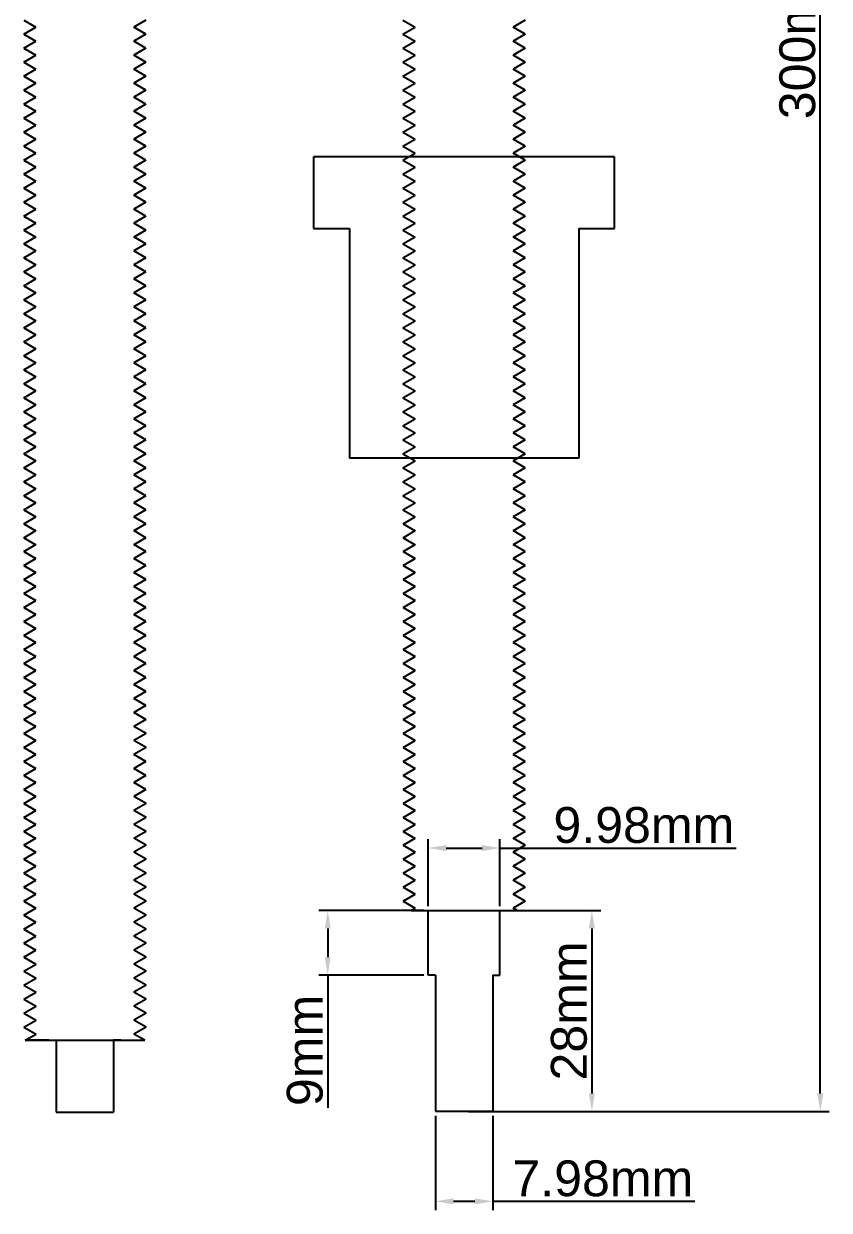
# Model space of a CAD drawing. Header units: centimetres. Extents: x 6534 to 31506, y 42826 to 109107.
# Drawn here: x 14798.3 to 14910.6, y 48468.5 to 48633.9 of the extents above; entities that cross this region are included whole.
import ezdxf

# ---------------------------------------------------------------- set-up
doc = ezdxf.new("R2010")
doc.units = ezdxf.units.CM
doc.header["$LTSCALE"] = 0.5
doc.styles.get("Standard").update_dxf_attribs({"font": 'arial.ttf'})
doc.dimstyles.new('Copia de ISO-25', dxfattribs={"dimtxt": 5, "dimasz": 2.5, "dimexe": 1.25, "dimexo": 0.625, "dimtad": 1, "dimtxsty": 'Standard', "dimcen": 2.5, "dimclrd": 1, "dimclre": 1, "dimadec": 0, "dimazin": 0, "dimtfac": 1, "dimtmove": 0, "dimatfit": 3, "dimfxl": 1, "dimarcsym": 0})

# ---------------------------------------------------------------- blocks, each defined once
blk = doc.blocks.new('*D520')
at = {"color": 1, "lineweight": -2, "transparency": 16777216}
for p, q in [((14854.69, 48510.91), (14854.69, 48520.25)), ((14864.69, 48510.91), (14864.69, 48520.25)), ((14857.19, 48519), (14862.19, 48519)), ((14864.69, 48519), (14897.63, 48519))]:
    blk.add_line(p, q, dxfattribs=at)
at = {"color": 1, "transparency": 16777216}
for points in [[(14857.19, 48519.42), (14857.19, 48518.58), (14854.69, 48519)], [(14862.19, 48519.42), (14862.19, 48518.58), (14864.69, 48519)]]:
    blk.add_solid(points, dxfattribs=at)
at = {"layer": 'Defpoints', "color": 0, "transparency": 16777216}
for p in [(14864.69, 48519), (14854.69, 48510.28), (14864.69, 48510.28)]:
    blk.add_point(p, dxfattribs=at)
at = {"color": 0, "transparency": 16777216, "insert": (14884.76, 48522.18), "char_height": 5, "attachment_point": 5}
blk.add_mtext('9.98mm', dxfattribs=at)
blk = doc.blocks.new('*D521')
at = {"color": 1, "lineweight": -2, "transparency": 16777216}
for p, q in [((14854.06, 48510.28), (14839.42, 48510.28)), ((14840.67, 48507.78), (14840.67, 48503.78)), ((14854.06, 48501.28), (14839.42, 48501.28)), ((14840.67, 48501.28), (14840.67, 48482.75))]:
    blk.add_line(p, q, dxfattribs=at)
at = {"color": 1, "transparency": 16777216}
for points in [[(14840.25, 48507.78), (14841.08, 48507.78), (14840.67, 48510.28)], [(14840.25, 48503.78), (14841.08, 48503.78), (14840.67, 48501.28)]]:
    blk.add_solid(points, dxfattribs=at)
at = {"layer": 'Defpoints', "color": 0, "transparency": 16777216}
for p in [(14854.69, 48510.28), (14840.67, 48501.28), (14854.69, 48501.28)]:
    blk.add_point(p, dxfattribs=at)
at = {"color": 0, "transparency": 16777216, "insert": (14837.49, 48490.77), "char_height": 5, "attachment_point": 5, "rotation": 90}
blk.add_mtext('9mm', dxfattribs=at)
blk = doc.blocks.new('*D522')
at = {"color": 1, "lineweight": -2, "transparency": 16777216}
for p, q in [((14865.31, 48510.28), (14878.76, 48510.28)), ((14877.51, 48507.78), (14877.51, 48484.78)), ((14864.31, 48482.28), (14878.76, 48482.28))]:
    blk.add_line(p, q, dxfattribs=at)
at = {"color": 1, "transparency": 16777216}
for points in [[(14877.09, 48507.78), (14877.93, 48507.78), (14877.51, 48510.28)], [(14877.09, 48484.78), (14877.93, 48484.78), (14877.51, 48482.28)]]:
    blk.add_solid(points, dxfattribs=at)
at = {"layer": 'Defpoints', "color": 0, "transparency": 16777216}
for p in [(14864.69, 48510.28), (14863.69, 48482.28), (14877.51, 48482.28)]:
    blk.add_point(p, dxfattribs=at)
at = {"color": 0, "transparency": 16777216, "insert": (14874.33, 48496.28), "char_height": 5, "attachment_point": 5, "rotation": 90}
blk.add_mtext('28mm', dxfattribs=at)
blk = doc.blocks.new('*D523')
at = {"color": 1, "lineweight": -2, "transparency": 16777216}
for p, q in [((14855.69, 48481.66), (14855.69, 48468.49)), ((14863.69, 48481.66), (14863.69, 48468.49)), ((14858.19, 48469.74), (14861.19, 48469.74)), ((14863.69, 48469.74), (14891.89, 48469.74))]:
    blk.add_line(p, q, dxfattribs=at)
at = {"color": 1, "transparency": 16777216}
for points in [[(14858.19, 48470.15), (14858.19, 48469.32), (14855.69, 48469.74)], [(14861.19, 48470.15), (14861.19, 48469.32), (14863.69, 48469.74)]]:
    blk.add_solid(points, dxfattribs=at)
at = {"layer": 'Defpoints', "color": 0, "transparency": 16777216}
for p in [(14855.69, 48482.28), (14863.69, 48482.28), (14863.69, 48469.74)]:
    blk.add_point(p, dxfattribs=at)
at = {"color": 0, "transparency": 16777216, "insert": (14879.04, 48472.91), "char_height": 5, "attachment_point": 5}
blk.add_mtext('7.98mm', dxfattribs=at)
blk = doc.blocks.new('*D525')
at = {"color": 1, "lineweight": -2, "transparency": 16777216}
for p, q in [((14864.31, 48782.28), (14910.62, 48782.28)), ((14909.37, 48484.78), (14909.37, 48779.78)), ((14860.31, 48482.28), (14910.62, 48482.28))]:
    blk.add_line(p, q, dxfattribs=at)
at = {"color": 1, "transparency": 16777216}
for points in [[(14908.96, 48779.78), (14909.79, 48779.78), (14909.37, 48782.28)], [(14908.96, 48484.78), (14909.79, 48484.78), (14909.37, 48482.28)]]:
    blk.add_solid(points, dxfattribs=at)
at = {"layer": 'Defpoints', "color": 0, "transparency": 16777216}
for p in [(14863.69, 48782.28), (14909.37, 48782.28), (14859.69, 48482.28)]:
    blk.add_point(p, dxfattribs=at)
at = {"color": 0, "transparency": 16777216, "insert": (14906.19, 48632.28), "char_height": 5, "attachment_point": 5, "rotation": 90}
blk.add_mtext('300mm', dxfattribs=at)

msp = doc.modelspace()

# ---------------------------------------------------------------- linework, layer by layer
for p, q in [((14798.264, 48634.431), (14799.956, 48633.455)), ((14798.264, 48632.481), (14799.956, 48633.458)), ((14815.314, 48634.431), (14813.622, 48633.455)), ((14815.314, 48632.481), (14813.622, 48633.458)), ((14851.163, 48634.431), (14852.856, 48633.455)), ((14851.163, 48632.481), (14852.856, 48633.458)), ((14868.213, 48634.431), (14866.521, 48633.455)), ((14868.213, 48632.481), (14866.521, 48633.458)), ((14798.264, 48632.481), (14799.956, 48631.505)), ((14815.314, 48632.481), (14813.622, 48631.505)), ((14851.163, 48632.481), (14852.856, 48631.505)), ((14868.213, 48632.481), (14866.521, 48631.505)), ((14798.264, 48630.531), (14799.956, 48631.508)), ((14798.264, 48630.531), (14799.956, 48629.555)), ((14815.314, 48630.531), (14813.622, 48631.508)), ((14815.314, 48630.531), (14813.622, 48629.555)), ((14851.163, 48630.531), (14852.856, 48631.508)), ((14851.163, 48630.531), (14852.856, 48629.555)), ((14868.213, 48630.531), (14866.521, 48631.508)), ((14868.213, 48630.531), (14866.521, 48629.555)), ((14798.264, 48628.581), (14799.956, 48629.558)), ((14798.264, 48628.581), (14799.956, 48627.605)), ((14815.314, 48628.581), (14813.622, 48629.558)), ((14815.314, 48628.581), (14813.622, 48627.605)), ((14851.163, 48628.581), (14852.856, 48629.558)), ((14851.163, 48628.581), (14852.856, 48627.605)), ((14868.213, 48628.581), (14866.521, 48629.558)), ((14868.213, 48628.581), (14866.521, 48627.605)), ((14798.264, 48626.631), (14799.956, 48627.608)), ((14815.314, 48626.631), (14813.622, 48627.608)), ((14851.163, 48626.631), (14852.856, 48627.608)), ((14868.213, 48626.631), (14866.521, 48627.608)), ((14798.264, 48626.631), (14799.956, 48625.655)), ((14798.264, 48624.681), (14799.956, 48625.658)), ((14815.314, 48626.631), (14813.622, 48625.655)), ((14815.314, 48624.681), (14813.622, 48625.658)), ((14851.163, 48626.631), (14852.856, 48625.655)), ((14851.163, 48624.681), (14852.856, 48625.658)), ((14868.213, 48626.631), (14866.521, 48625.655)), ((14868.213, 48624.681), (14866.521, 48625.658)), ((14798.264, 48624.681), (14799.956, 48623.705)), ((14798.264, 48622.731), (14799.956, 48623.708)), ((14815.314, 48624.681), (14813.622, 48623.705)), ((14815.314, 48622.731), (14813.622, 48623.708)), ((14851.163, 48624.681), (14852.856, 48623.705)), ((14851.163, 48622.731), (14852.856, 48623.708)), ((14868.213, 48624.681), (14866.521, 48623.705)), ((14868.213, 48622.731), (14866.521, 48623.708)), ((14798.264, 48622.731), (14799.956, 48621.755)), ((14815.314, 48622.731), (14813.622, 48621.755)), ((14851.163, 48622.731), (14852.856, 48621.755)), ((14868.213, 48622.731), (14866.521, 48621.755)), ((14798.264, 48620.781), (14799.956, 48621.758)), ((14798.264, 48620.781), (14799.956, 48619.805)), ((14798.265, 48620.78), (14799.957, 48619.803)), ((14815.314, 48620.781), (14813.622, 48621.758)), ((14815.314, 48620.781), (14813.622, 48619.805)), ((14815.315, 48620.78), (14813.623, 48619.803)), ((14851.163, 48620.781), (14852.856, 48621.758)), ((14851.163, 48620.781), (14852.856, 48619.805)), ((14851.165, 48620.78), (14852.857, 48619.803)), ((14868.213, 48620.781), (14866.521, 48621.758)), ((14868.213, 48620.781), (14866.521, 48619.805)), ((14868.215, 48620.78), (14866.523, 48619.803)), ((14798.265, 48618.83), (14799.957, 48619.806)), ((14798.265, 48618.83), (14799.957, 48617.853)), ((14815.315, 48618.83), (14813.623, 48619.806)), ((14815.315, 48618.83), (14813.623, 48617.853)), ((14851.165, 48618.83), (14852.857, 48619.806)), ((14851.165, 48618.83), (14852.857, 48617.853)), ((14868.215, 48618.83), (14866.523, 48619.806)), ((14868.215, 48618.83), (14866.523, 48617.853)), ((14798.265, 48616.88), (14799.957, 48617.856)), ((14815.315, 48616.88), (14813.623, 48617.856)), ((14851.165, 48616.88), (14852.857, 48617.856)), ((14868.215, 48616.88), (14866.523, 48617.856)), ((14798.265, 48616.88), (14799.957, 48615.903)), ((14798.265, 48614.93), (14799.957, 48615.906)), ((14815.315, 48616.88), (14813.623, 48615.903)), ((14815.315, 48614.93), (14813.623, 48615.906)), ((14880.685, 48615.378), (14838.685, 48615.378)), ((14838.685, 48615.378), (14838.685, 48605.378)), ((14851.165, 48616.88), (14852.857, 48615.903)), ((14851.165, 48614.93), (14852.857, 48615.906)), ((14868.215, 48616.88), (14866.523, 48615.903)), ((14868.215, 48614.93), (14866.523, 48615.906)), ((14880.685, 48605.378), (14880.685, 48615.378)), ((14798.265, 48614.93), (14799.957, 48613.953)), ((14798.265, 48612.98), (14799.957, 48613.956)), ((14815.315, 48614.93), (14813.623, 48613.953)), ((14815.315, 48612.98), (14813.623, 48613.956)), ((14851.165, 48614.93), (14852.857, 48613.953)), ((14851.165, 48612.98), (14852.857, 48613.956)), ((14868.215, 48614.93), (14866.523, 48613.953)), ((14868.215, 48612.98), (14866.523, 48613.956)), ((14798.265, 48612.98), (14799.957, 48612.003)), ((14798.265, 48611.03), (14799.957, 48612.006)), ((14815.315, 48612.98), (14813.623, 48612.003)), ((14815.315, 48611.03), (14813.623, 48612.006)), ((14851.165, 48612.98), (14852.857, 48612.003)), ((14851.165, 48611.03), (14852.857, 48612.006)), ((14868.215, 48612.98), (14866.523, 48612.003)), ((14868.215, 48611.03), (14866.523, 48612.006)), ((14798.265, 48611.03), (14799.957, 48610.053)), ((14815.315, 48611.03), (14813.623, 48610.053)), ((14851.165, 48611.03), (14852.857, 48610.053)), ((14868.215, 48611.03), (14866.523, 48610.053)), ((14798.265, 48609.08), (14799.957, 48610.056)), ((14798.265, 48609.08), (14799.957, 48608.103)), ((14815.315, 48609.08), (14813.623, 48610.056)), ((14815.315, 48609.08), (14813.623, 48608.103)), ((14851.165, 48609.08), (14852.857, 48610.056)), ((14851.165, 48609.08), (14852.857, 48608.103)), ((14868.215, 48609.08), (14866.523, 48610.056)), ((14868.215, 48609.08), (14866.523, 48608.103)), ((14798.265, 48607.13), (14799.957, 48608.106)), ((14798.265, 48607.13), (14799.957, 48606.153)), ((14815.315, 48607.13), (14813.623, 48608.106)), ((14815.315, 48607.13), (14813.623, 48606.153)), ((14851.165, 48607.13), (14852.857, 48608.106)), ((14851.165, 48607.13), (14852.857, 48606.153)), ((14868.215, 48607.13), (14866.523, 48608.106)), ((14868.215, 48607.13), (14866.523, 48606.153)), ((14798.265, 48605.18), (14799.957, 48606.156)), ((14815.315, 48605.18), (14813.623, 48606.156)), ((14838.685, 48605.378), (14843.685, 48605.378)), ((14843.685, 48605.378), (14843.685, 48573.378)), ((14851.165, 48605.18), (14852.857, 48606.156)), ((14868.215, 48605.18), (14866.523, 48606.156)), ((14875.685, 48605.378), (14875.685, 48573.378)), ((14875.685, 48605.378), (14880.685, 48605.378)), ((14798.265, 48605.18), (14799.957, 48604.203)), ((14798.265, 48603.23), (14799.957, 48604.206)), ((14815.315, 48605.18), (14813.623, 48604.203)), ((14815.315, 48603.23), (14813.623, 48604.206)), ((14851.165, 48605.18), (14852.857, 48604.203)), ((14851.165, 48603.23), (14852.857, 48604.206)), ((14868.215, 48605.18), (14866.523, 48604.203)), ((14868.215, 48603.23), (14866.523, 48604.206)), ((14798.265, 48603.23), (14799.957, 48602.253)), ((14798.265, 48601.28), (14799.957, 48602.256)), ((14815.315, 48603.23), (14813.623, 48602.253)), ((14815.315, 48601.28), (14813.623, 48602.256)), ((14851.165, 48603.23), (14852.857, 48602.253)), ((14851.165, 48601.28), (14852.857, 48602.256)), ((14868.215, 48603.23), (14866.523, 48602.253)), ((14868.215, 48601.28), (14866.523, 48602.256)), ((14798.265, 48601.28), (14799.957, 48600.303)), ((14815.315, 48601.28), (14813.623, 48600.303)), ((14851.165, 48601.28), (14852.857, 48600.303)), ((14868.215, 48601.28), (14866.523, 48600.303)), ((14798.265, 48599.33), (14799.957, 48600.306)), ((14798.265, 48599.33), (14799.957, 48598.353)), ((14815.315, 48599.33), (14813.623, 48600.306)), ((14815.315, 48599.33), (14813.623, 48598.353)), ((14851.165, 48599.33), (14852.857, 48600.306)), ((14851.165, 48599.33), (14852.857, 48598.353)), ((14868.215, 48599.33), (14866.523, 48600.306)), ((14868.215, 48599.33), (14866.523, 48598.353)), ((14798.265, 48597.38), (14799.957, 48598.356)), ((14798.265, 48597.38), (14799.957, 48596.403)), ((14815.315, 48597.38), (14813.623, 48598.356)), ((14815.315, 48597.38), (14813.623, 48596.403)), ((14851.165, 48597.38), (14852.857, 48598.356)), ((14851.165, 48597.38), (14852.857, 48596.403)), ((14868.215, 48597.38), (14866.523, 48598.356)), ((14868.215, 48597.38), (14866.523, 48596.403)), ((14798.265, 48595.43), (14799.957, 48596.406)), ((14798.265, 48595.43), (14799.957, 48594.453)), ((14815.315, 48595.43), (14813.623, 48596.406)), ((14815.315, 48595.43), (14813.623, 48594.453)), ((14851.165, 48595.43), (14852.857, 48596.406)), ((14851.165, 48595.43), (14852.857, 48594.453)), ((14868.215, 48595.43), (14866.523, 48596.406)), ((14868.215, 48595.43), (14866.523, 48594.453)), ((14798.265, 48593.48), (14799.957, 48594.456)), ((14815.315, 48593.48), (14813.623, 48594.456)), ((14851.165, 48593.48), (14852.857, 48594.456)), ((14868.215, 48593.48), (14866.523, 48594.456)), ((14798.265, 48593.48), (14799.957, 48592.503)), ((14798.265, 48591.53), (14799.957, 48592.506)), ((14815.315, 48593.48), (14813.623, 48592.503)), ((14815.315, 48591.53), (14813.623, 48592.506)), ((14851.165, 48593.48), (14852.857, 48592.503)), ((14851.165, 48591.53), (14852.857, 48592.506)), ((14868.215, 48593.48), (14866.523, 48592.503)), ((14868.215, 48591.53), (14866.523, 48592.506)), ((14798.265, 48591.53), (14799.957, 48590.553)), ((14798.265, 48589.58), (14799.957, 48590.556)), ((14815.315, 48591.53), (14813.623, 48590.553)), ((14815.315, 48589.58), (14813.623, 48590.556)), ((14851.165, 48591.53), (14852.857, 48590.553)), ((14851.165, 48589.58), (14852.857, 48590.556)), ((14868.215, 48591.53), (14866.523, 48590.553)), ((14868.215, 48589.58), (14866.523, 48590.556)), ((14798.265, 48589.58), (14799.957, 48588.603)), ((14815.315, 48589.58), (14813.623, 48588.603)), ((14851.165, 48589.58), (14852.857, 48588.603)), ((14868.215, 48589.58), (14866.523, 48588.603)), ((14798.265, 48587.63), (14799.957, 48588.606)), ((14798.265, 48587.63), (14799.957, 48586.653)), ((14815.315, 48587.63), (14813.623, 48588.606)), ((14815.315, 48587.63), (14813.623, 48586.653)), ((14851.165, 48587.63), (14852.857, 48588.606)), ((14851.165, 48587.63), (14852.857, 48586.653)), ((14868.215, 48587.63), (14866.523, 48588.606)), ((14868.215, 48587.63), (14866.523, 48586.653)), ((14798.265, 48585.68), (14799.957, 48586.656)), ((14798.265, 48585.68), (14799.957, 48584.703)), ((14815.315, 48585.68), (14813.623, 48586.656)), ((14815.315, 48585.68), (14813.623, 48584.703)), ((14851.165, 48585.68), (14852.857, 48586.656)), ((14851.165, 48585.68), (14852.857, 48584.703)), ((14868.215, 48585.68), (14866.523, 48586.656)), ((14868.215, 48585.68), (14866.523, 48584.703)), ((14798.265, 48583.73), (14799.957, 48584.706)), ((14815.315, 48583.73), (14813.623, 48584.706)), ((14851.165, 48583.73), (14852.857, 48584.706)), ((14868.215, 48583.73), (14866.523, 48584.706)), ((14798.265, 48583.73), (14799.957, 48582.753)), ((14798.265, 48581.78), (14799.957, 48582.756)), ((14815.315, 48583.73), (14813.623, 48582.753)), ((14815.315, 48581.78), (14813.623, 48582.756)), ((14851.165, 48583.73), (14852.857, 48582.753)), ((14851.165, 48581.78), (14852.857, 48582.756)), ((14868.215, 48583.73), (14866.523, 48582.753)), ((14868.215, 48581.78), (14866.523, 48582.756)), ((14798.265, 48581.78), (14799.957, 48580.803)), ((14798.265, 48579.83), (14799.957, 48580.806)), ((14815.315, 48581.78), (14813.623, 48580.803)), ((14815.315, 48579.83), (14813.623, 48580.806)), ((14851.165, 48581.78), (14852.857, 48580.803)), ((14851.165, 48579.83), (14852.857, 48580.806)), ((14868.215, 48581.78), (14866.523, 48580.803)), ((14868.215, 48579.83), (14866.523, 48580.806)), ((14798.265, 48579.83), (14799.957, 48578.853)), ((14798.265, 48577.88), (14799.957, 48578.856)), ((14815.315, 48579.83), (14813.623, 48578.853)), ((14815.315, 48577.88), (14813.623, 48578.856)), ((14851.165, 48579.83), (14852.857, 48578.853)), ((14851.165, 48577.88), (14852.857, 48578.856)), ((14868.215, 48579.83), (14866.523, 48578.853)), ((14868.215, 48577.88), (14866.523, 48578.856)), ((14798.265, 48577.88), (14799.957, 48576.903)), ((14815.315, 48577.88), (14813.623, 48576.903)), ((14851.165, 48577.88), (14852.857, 48576.903)), ((14868.215, 48577.88), (14866.523, 48576.903)), ((14798.265, 48575.93), (14799.957, 48576.906)), ((14798.265, 48575.93), (14799.957, 48574.953)), ((14815.315, 48575.93), (14813.623, 48576.906)), ((14815.315, 48575.93), (14813.623, 48574.953)), ((14851.165, 48575.93), (14852.857, 48576.906)), ((14851.165, 48575.93), (14852.857, 48574.953)), ((14868.215, 48575.93), (14866.523, 48576.906)), ((14868.215, 48575.93), (14866.523, 48574.953)), ((14798.265, 48573.98), (14799.957, 48574.956)), ((14798.265, 48573.98), (14799.957, 48573.003)), ((14815.315, 48573.98), (14813.623, 48574.956)), ((14815.315, 48573.98), (14813.623, 48573.003)), ((14851.165, 48573.98), (14852.857, 48574.956)), ((14851.165, 48573.98), (14852.857, 48573.003)), ((14868.215, 48573.98), (14866.523, 48574.956)), ((14868.215, 48573.98), (14866.523, 48573.003)), ((14798.265, 48572.03), (14799.957, 48573.006)), ((14815.315, 48572.03), (14813.623, 48573.006)), ((14875.685, 48573.378), (14843.685, 48573.378)), ((14851.165, 48572.03), (14852.857, 48573.006)), ((14868.215, 48572.03), (14866.523, 48573.006)), ((14798.265, 48572.03), (14799.957, 48571.053)), ((14798.265, 48570.08), (14799.957, 48571.056)), ((14815.315, 48572.03), (14813.623, 48571.053)), ((14815.315, 48570.08), (14813.623, 48571.056)), ((14851.165, 48572.03), (14852.857, 48571.053)), ((14851.165, 48570.08), (14852.857, 48571.056)), ((14868.215, 48572.03), (14866.523, 48571.053)), ((14868.215, 48570.08), (14866.523, 48571.056)), ((14798.265, 48570.08), (14799.957, 48569.103)), ((14798.265, 48568.13), (14799.957, 48569.106)), ((14815.315, 48570.08), (14813.623, 48569.103)), ((14815.315, 48568.13), (14813.623, 48569.106)), ((14851.165, 48570.08), (14852.857, 48569.103)), ((14851.165, 48568.13), (14852.857, 48569.106)), ((14868.215, 48570.08), (14866.523, 48569.103)), ((14868.215, 48568.13), (14866.523, 48569.106)), ((14798.265, 48568.13), (14799.957, 48567.153)), ((14815.315, 48568.13), (14813.623, 48567.153)), ((14851.165, 48568.13), (14852.857, 48567.153)), ((14868.215, 48568.13), (14866.523, 48567.153)), ((14798.265, 48566.18), (14799.957, 48567.156)), ((14798.265, 48566.18), (14799.957, 48565.203)), ((14815.315, 48566.18), (14813.623, 48567.156)), ((14815.315, 48566.18), (14813.623, 48565.203)), ((14851.165, 48566.18), (14852.857, 48567.156)), ((14851.165, 48566.18), (14852.857, 48565.203)), ((14868.215, 48566.18), (14866.523, 48567.156)), ((14868.215, 48566.18), (14866.523, 48565.203)), ((14798.268, 48564.228), (14799.96, 48565.205)), ((14798.268, 48564.228), (14799.96, 48563.251)), ((14815.312, 48564.228), (14813.62, 48565.205)), ((14815.312, 48564.228), (14813.62, 48563.251)), ((14851.168, 48564.228), (14852.86, 48565.205)), ((14851.168, 48564.228), (14852.86, 48563.251)), ((14868.211, 48564.228), (14866.519, 48565.205)), ((14868.211, 48564.228), (14866.519, 48563.251)), ((14798.268, 48562.278), (14799.96, 48563.255)), ((14815.312, 48562.278), (14813.62, 48563.255)), ((14851.168, 48562.278), (14852.86, 48563.255)), ((14868.211, 48562.278), (14866.519, 48563.255)), ((14798.268, 48562.278), (14799.96, 48561.301)), ((14798.268, 48560.328), (14799.96, 48561.305)), ((14815.312, 48562.278), (14813.62, 48561.301)), ((14815.312, 48560.328), (14813.62, 48561.305)), ((14851.168, 48562.278), (14852.86, 48561.301)), ((14851.168, 48560.328), (14852.86, 48561.305)), ((14868.211, 48562.278), (14866.519, 48561.301)), ((14868.211, 48560.328), (14866.519, 48561.305)), ((14798.268, 48560.328), (14799.96, 48559.351)), ((14798.268, 48558.378), (14799.96, 48559.355)), ((14815.312, 48560.328), (14813.62, 48559.351)), ((14815.312, 48558.378), (14813.62, 48559.355)), ((14851.168, 48560.328), (14852.86, 48559.351)), ((14851.168, 48558.378), (14852.86, 48559.355)), ((14868.211, 48560.328), (14866.519, 48559.351)), ((14868.211, 48558.378), (14866.519, 48559.355)), ((14798.268, 48558.378), (14798.745, 48558.103)), ((14798.268, 48558.378), (14799.96, 48557.401)), ((14798.268, 48556.428), (14799.96, 48557.405)), ((14815.318, 48558.378), (14813.626, 48557.401)), ((14815.318, 48556.428), (14813.626, 48557.405)), ((14815.312, 48558.378), (14814.835, 48558.103)), ((14851.168, 48558.378), (14851.644, 48558.103)), ((14851.168, 48558.378), (14852.86, 48557.401)), ((14851.168, 48556.428), (14852.86, 48557.405)), ((14868.218, 48558.378), (14866.526, 48557.401)), ((14868.218, 48556.428), (14866.526, 48557.405)), ((14868.211, 48558.378), (14867.735, 48558.103)), ((14798.268, 48556.428), (14799.96, 48555.451)), ((14815.318, 48556.428), (14813.626, 48555.451)), ((14851.168, 48556.428), (14852.86, 48555.451)), ((14868.218, 48556.428), (14866.526, 48555.451)), ((14798.268, 48554.478), (14799.96, 48555.455)), ((14798.268, 48554.478), (14799.96, 48553.501)), ((14815.318, 48554.478), (14813.626, 48555.455)), ((14815.318, 48554.478), (14813.626, 48553.501)), ((14851.168, 48554.478), (14852.86, 48555.455)), ((14851.168, 48554.478), (14852.86, 48553.501)), ((14868.218, 48554.478), (14866.526, 48555.455)), ((14868.218, 48554.478), (14866.526, 48553.501)), ((14798.268, 48552.528), (14799.96, 48553.505)), ((14798.268, 48552.528), (14799.96, 48551.551)), ((14815.318, 48552.528), (14813.626, 48553.505)), ((14815.318, 48552.528), (14813.626, 48551.551)), ((14851.168, 48552.528), (14852.86, 48553.505)), ((14851.168, 48552.528), (14852.86, 48551.551)), ((14868.218, 48552.528), (14866.526, 48553.505)), ((14868.218, 48552.528), (14866.526, 48551.551)), ((14798.268, 48550.578), (14799.96, 48551.555)), ((14815.318, 48550.578), (14813.626, 48551.555)), ((14851.168, 48550.578), (14852.86, 48551.555)), ((14868.218, 48550.578), (14866.526, 48551.555)), ((14798.268, 48550.578), (14799.96, 48549.601)), ((14798.268, 48548.628), (14799.96, 48549.605)), ((14815.318, 48550.578), (14813.626, 48549.601)), ((14815.318, 48548.628), (14813.626, 48549.605)), ((14851.168, 48550.578), (14852.86, 48549.601)), ((14851.168, 48548.628), (14852.86, 48549.605)), ((14868.218, 48550.578), (14866.526, 48549.601)), ((14868.218, 48548.628), (14866.526, 48549.605)), ((14798.268, 48548.628), (14799.96, 48547.651)), ((14798.268, 48548.628), (14799.96, 48547.651)), ((14798.268, 48546.678), (14799.96, 48547.655)), ((14815.318, 48548.628), (14813.626, 48547.651)), ((14815.318, 48548.628), (14813.626, 48547.651)), ((14815.318, 48546.678), (14813.626, 48547.655)), ((14851.168, 48548.628), (14852.86, 48547.651)), ((14851.168, 48548.628), (14852.86, 48547.651)), ((14851.168, 48546.678), (14852.86, 48547.655)), ((14868.218, 48548.628), (14866.526, 48547.651)), ((14868.218, 48548.628), (14866.526, 48547.651)), ((14868.218, 48546.678), (14866.526, 48547.655)), ((14798.268, 48546.678), (14799.96, 48545.701)), ((14815.318, 48546.678), (14813.626, 48545.701)), ((14851.168, 48546.678), (14852.86, 48545.701)), ((14868.218, 48546.678), (14866.526, 48545.701)), ((14798.268, 48544.728), (14799.96, 48545.705)), ((14798.268, 48544.728), (14799.96, 48543.751)), ((14815.318, 48544.728), (14813.626, 48545.705)), ((14815.318, 48544.728), (14813.626, 48543.751)), ((14851.168, 48544.728), (14852.86, 48545.705)), ((14851.168, 48544.728), (14852.86, 48543.751)), ((14868.218, 48544.728), (14866.526, 48545.705)), ((14868.218, 48544.728), (14866.526, 48543.751)), ((14798.272, 48542.776), (14799.964, 48543.753)), ((14798.272, 48542.776), (14799.964, 48541.799)), ((14815.315, 48542.776), (14813.623, 48543.753)), ((14815.315, 48542.776), (14813.623, 48541.799)), ((14851.171, 48542.776), (14852.863, 48543.753)), ((14851.171, 48542.776), (14852.863, 48541.799)), ((14868.215, 48542.776), (14866.523, 48543.753)), ((14868.215, 48542.776), (14866.523, 48541.799)), ((14798.272, 48540.826), (14799.964, 48541.803)), ((14798.272, 48540.826), (14799.964, 48539.849)), ((14815.315, 48540.826), (14813.623, 48541.803)), ((14815.315, 48540.826), (14813.623, 48539.849)), ((14851.171, 48540.826), (14852.863, 48541.803)), ((14851.171, 48540.826), (14852.863, 48539.849)), ((14868.215, 48540.826), (14866.523, 48541.803)), ((14868.215, 48540.826), (14866.523, 48539.849)), ((14798.272, 48538.876), (14799.964, 48539.853)), ((14815.315, 48538.876), (14813.623, 48539.853)), ((14851.171, 48538.876), (14852.863, 48539.853)), ((14868.215, 48538.876), (14866.523, 48539.853)), ((14798.272, 48538.876), (14799.964, 48537.899)), ((14798.272, 48536.926), (14799.964, 48537.903)), ((14815.315, 48538.876), (14813.623, 48537.899)), ((14815.315, 48536.926), (14813.623, 48537.903)), ((14851.171, 48538.876), (14852.863, 48537.899)), ((14851.171, 48536.926), (14852.863, 48537.903)), ((14868.215, 48538.876), (14866.523, 48537.899)), ((14868.215, 48536.926), (14866.523, 48537.903)), ((14798.272, 48536.926), (14798.748, 48536.651)), ((14798.272, 48536.926), (14799.964, 48535.949)), ((14798.272, 48534.976), (14799.964, 48535.953)), ((14815.322, 48536.926), (14813.63, 48535.949)), ((14815.322, 48534.976), (14813.63, 48535.953)), ((14815.315, 48536.926), (14814.839, 48536.651)), ((14851.171, 48536.926), (14851.647, 48536.651)), ((14851.171, 48536.926), (14852.863, 48535.949)), ((14851.171, 48534.976), (14852.863, 48535.953)), ((14868.221, 48536.926), (14866.529, 48535.949)), ((14868.221, 48534.976), (14866.529, 48535.953)), ((14868.215, 48536.926), (14867.738, 48536.651)), ((14798.272, 48534.976), (14799.964, 48533.999)), ((14815.322, 48534.976), (14813.63, 48533.999)), ((14851.171, 48534.976), (14852.863, 48533.999)), ((14868.221, 48534.976), (14866.529, 48533.999)), ((14798.272, 48533.026), (14799.964, 48534.003)), ((14798.272, 48533.026), (14799.964, 48532.049)), ((14815.322, 48533.026), (14813.63, 48534.003)), ((14815.322, 48533.026), (14813.63, 48532.049)), ((14851.171, 48533.026), (14852.863, 48534.003)), ((14851.171, 48533.026), (14852.863, 48532.049)), ((14868.221, 48533.026), (14866.529, 48534.003)), ((14868.221, 48533.026), (14866.529, 48532.049)), ((14798.275, 48531.074), (14799.967, 48532.051)), ((14798.275, 48531.074), (14799.967, 48530.097)), ((14815.318, 48531.074), (14813.626, 48532.051)), ((14815.318, 48531.074), (14813.626, 48530.097)), ((14851.174, 48531.074), (14852.866, 48532.051)), ((14851.174, 48531.074), (14852.866, 48530.097)), ((14868.218, 48531.074), (14866.526, 48532.051)), ((14868.218, 48531.074), (14866.526, 48530.097)), ((14798.275, 48529.124), (14799.967, 48530.101)), ((14815.318, 48529.124), (14813.626, 48530.101)), ((14851.174, 48529.124), (14852.866, 48530.101)), ((14868.218, 48529.124), (14866.526, 48530.101)), ((14798.275, 48529.124), (14799.967, 48528.147)), ((14798.275, 48527.174), (14799.967, 48528.151)), ((14815.318, 48529.124), (14813.626, 48528.147)), ((14815.318, 48527.174), (14813.626, 48528.151)), ((14851.174, 48529.124), (14852.866, 48528.147)), ((14851.174, 48527.174), (14852.866, 48528.151)), ((14868.218, 48529.124), (14866.526, 48528.147)), ((14868.218, 48527.174), (14866.526, 48528.151)), ((14798.275, 48527.174), (14799.967, 48526.197)), ((14798.278, 48525.226), (14799.97, 48526.203)), ((14799.937, 48526.183), (14799.967, 48526.201)), ((14815.318, 48527.174), (14813.626, 48526.197)), ((14813.656, 48526.183), (14813.626, 48526.201)), ((14815.322, 48525.226), (14813.63, 48526.203)), ((14851.174, 48527.174), (14852.866, 48526.197)), ((14851.178, 48525.226), (14852.87, 48526.203)), ((14852.836, 48526.183), (14852.866, 48526.201)), ((14868.218, 48527.174), (14866.526, 48526.197)), ((14866.556, 48526.183), (14866.526, 48526.201)), ((14868.221, 48525.226), (14866.529, 48526.203)), ((14798.278, 48525.226), (14799.97, 48524.249)), ((14798.278, 48523.276), (14799.97, 48524.253)), ((14815.322, 48525.226), (14813.63, 48524.249)), ((14815.322, 48523.276), (14813.63, 48524.253)), ((14851.178, 48525.226), (14852.87, 48524.249)), ((14851.178, 48523.276), (14852.87, 48524.253)), ((14868.221, 48525.226), (14866.529, 48524.249)), ((14868.221, 48523.276), (14866.529, 48524.253)), ((14798.278, 48523.276), (14799.97, 48522.299)), ((14815.322, 48523.276), (14813.63, 48522.299)), ((14851.178, 48523.276), (14852.87, 48522.299)), ((14868.221, 48523.276), (14866.529, 48522.299)), ((14798.278, 48521.326), (14799.97, 48522.303)), ((14798.278, 48521.326), (14799.97, 48520.349)), ((14815.322, 48521.326), (14813.63, 48522.303)), ((14815.322, 48521.326), (14813.63, 48520.349)), ((14851.178, 48521.326), (14852.87, 48522.303)), ((14851.178, 48521.326), (14852.87, 48520.349)), ((14868.221, 48521.326), (14866.529, 48522.303)), ((14868.221, 48521.326), (14866.529, 48520.349)), ((14798.278, 48519.376), (14799.97, 48520.353)), ((14798.278, 48519.376), (14798.754, 48519.101)), ((14798.278, 48519.376), (14799.97, 48518.399)), ((14815.322, 48519.376), (14813.63, 48520.353)), ((14815.328, 48519.376), (14813.636, 48518.399)), ((14815.322, 48519.376), (14814.845, 48519.101)), ((14851.178, 48519.376), (14852.87, 48520.353)), ((14851.178, 48519.376), (14851.654, 48519.101)), ((14851.178, 48519.376), (14852.87, 48518.399)), ((14868.221, 48519.376), (14866.529, 48520.353)), ((14868.228, 48519.376), (14866.536, 48518.399)), ((14868.221, 48519.376), (14867.745, 48519.101)), ((14798.278, 48517.426), (14799.97, 48518.403)), ((14815.328, 48517.426), (14813.636, 48518.403)), ((14851.178, 48517.426), (14852.87, 48518.403)), ((14868.228, 48517.426), (14866.536, 48518.403)), ((14798.278, 48517.426), (14799.97, 48516.449)), ((14798.278, 48515.476), (14799.97, 48516.453)), ((14815.328, 48517.426), (14813.636, 48516.449)), ((14815.328, 48515.476), (14813.636, 48516.453)), ((14851.178, 48517.426), (14852.87, 48516.449)), ((14851.178, 48515.476), (14852.87, 48516.453)), ((14868.228, 48517.426), (14866.536, 48516.449)), ((14868.228, 48515.476), (14866.536, 48516.453)), ((14798.278, 48515.476), (14799.97, 48514.499)), ((14798.281, 48513.524), (14799.973, 48514.501)), ((14815.325, 48513.524), (14813.633, 48514.501)), ((14815.328, 48515.476), (14813.636, 48514.499)), ((14851.178, 48515.476), (14852.87, 48514.499)), ((14851.181, 48513.524), (14852.873, 48514.501)), ((14868.224, 48513.524), (14866.532, 48514.501)), ((14868.228, 48515.476), (14866.536, 48514.499)), ((14798.281, 48513.524), (14799.973, 48512.547)), ((14815.325, 48513.524), (14813.633, 48512.547)), ((14851.181, 48513.524), (14852.873, 48512.547)), ((14868.224, 48513.524), (14866.532, 48512.547)), ((14798.281, 48511.574), (14799.973, 48512.551)), ((14798.281, 48511.574), (14799.973, 48510.597)), ((14815.325, 48511.574), (14813.633, 48512.551)), ((14815.325, 48511.574), (14813.633, 48510.597)), ((14851.181, 48511.574), (14852.873, 48512.551)), ((14851.181, 48511.574), (14852.873, 48510.597)), ((14868.224, 48511.574), (14866.532, 48512.551)), ((14868.224, 48511.574), (14866.532, 48510.597)), ((14798.281, 48509.624), (14799.973, 48510.601)), ((14798.281, 48509.624), (14799.973, 48508.647)), ((14815.325, 48509.624), (14813.633, 48510.601)), ((14815.325, 48509.624), (14813.633, 48508.647)), ((14852.323, 48510.283), (14852.873, 48510.601)), ((14852.323, 48510.283), (14867.082, 48510.283)), ((14854.685, 48501.283), (14854.685, 48510.283)), ((14864.685, 48501.283), (14864.685, 48510.283)), ((14867.082, 48510.283), (14866.532, 48510.601)), ((14798.281, 48507.674), (14799.973, 48508.651)), ((14815.325, 48507.674), (14813.633, 48508.651)), ((14798.281, 48507.674), (14798.758, 48507.399)), ((14798.281, 48507.674), (14799.973, 48506.697)), ((14798.281, 48505.724), (14799.973, 48506.701)), ((14815.331, 48507.674), (14813.639, 48506.697)), ((14815.331, 48505.724), (14813.639, 48506.701)), ((14815.325, 48507.674), (14814.849, 48507.399)), ((14798.281, 48505.724), (14799.973, 48504.747)), ((14798.281, 48503.774), (14799.973, 48504.751)), ((14815.331, 48505.724), (14813.639, 48504.747)), ((14815.331, 48503.774), (14813.639, 48504.751)), ((14798.281, 48503.774), (14799.973, 48502.797)), ((14798.285, 48501.822), (14799.977, 48502.799)), ((14815.328, 48501.822), (14813.636, 48502.799)), ((14815.331, 48503.774), (14813.639, 48502.797)), ((14798.285, 48501.822), (14799.977, 48500.845)), ((14815.328, 48501.822), (14813.636, 48500.845)), ((14855.685, 48501.283), (14854.685, 48501.283)), ((14855.685, 48501.283), (14855.685, 48482.283)), ((14863.685, 48501.283), (14863.685, 48482.283)), ((14863.685, 48501.283), (14864.685, 48501.283)), ((14798.285, 48499.872), (14799.977, 48500.849)), ((14798.285, 48499.872), (14799.977, 48498.895)), ((14815.328, 48499.872), (14813.636, 48500.849)), ((14815.328, 48499.872), (14813.636, 48498.895)), ((14798.285, 48497.922), (14799.977, 48498.899)), ((14798.285, 48497.922), (14799.977, 48496.945)), ((14815.328, 48497.922), (14813.636, 48498.899)), ((14815.328, 48497.922), (14813.636, 48496.945)), ((14798.288, 48495.974), (14799.98, 48496.951)), ((14799.947, 48496.931), (14799.977, 48496.949)), ((14813.666, 48496.931), (14813.636, 48496.949)), ((14815.331, 48495.974), (14813.639, 48496.951)), ((14798.288, 48495.974), (14799.98, 48494.997)), ((14798.288, 48494.024), (14799.98, 48495.001)), ((14815.331, 48495.974), (14813.639, 48494.997)), ((14815.331, 48494.024), (14813.639, 48495.001)), ((14798.288, 48494.024), (14799.98, 48493.047)), ((14798.478, 48492.183), (14799.98, 48493.051)), ((14815.331, 48494.024), (14813.639, 48493.047)), ((14815.142, 48492.183), (14813.639, 48493.051)), ((14801.786, 48492.183), (14798.478, 48492.183)), ((14798.478, 48492.183), (14815.142, 48492.183)), ((14801.786, 48492.183), (14802.786, 48492.183)), ((14802.786, 48492.183), (14802.786, 48482.183)), ((14811.786, 48492.183), (14810.786, 48492.183)), ((14810.786, 48492.183), (14810.786, 48482.183)), ((14802.786, 48482.183), (14810.786, 48482.183)), ((14855.685, 48482.283), (14863.685, 48482.283))]:
    msp.add_line(p, q)

# ---------------------------------------------------------------- dimensions: what is measured, and where the dimension line sits
for base, p1, p2, picture, middle in [((14909.372, 48782.283), (14859.685, 48482.283), (14863.685, 48782.283), '*D525', (14906.192, 48632.283)), ((14840.668, 48501.283), (14854.685, 48510.283), (14854.685, 48501.283), '*D521', (14837.49, 48490.768)), ((14877.511, 48482.283), (14864.685, 48510.283), (14863.685, 48482.283), '*D522', (14874.333, 48496.283))]:
    dim = msp.add_linear_dim(base=base, p1=p1, p2=p2, angle=90, dimstyle='Copia de ISO-25', override={"dimpost": 'mm'})
    dim.commit()
    dim.dimension.update_dxf_attribs({"geometry": picture, "text_midpoint": middle})
dim = msp.add_linear_dim(base=(14864.685, 48518.998), p1=(14854.685, 48510.283), p2=(14864.685, 48510.283), text='9.98mm', dimstyle='Copia de ISO-25', override={"dimpost": 'mm'})
dim.commit()
dim.dimension.update_dxf_attribs({"geometry": '*D520', "text_midpoint": (14884.761, 48518.998), "dimtype": 160})
dim = msp.add_linear_dim(base=(14863.685, 48469.736), p1=(14855.685, 48482.283), p2=(14863.685, 48482.283), text='7.98mm', dimstyle='Copia de ISO-25', override={"dimpost": 'mm'})
dim.commit()
dim.dimension.update_dxf_attribs({"geometry": '*D523', "text_midpoint": (14879.036, 48472.914)})

doc.saveas('drawing.dxf')
